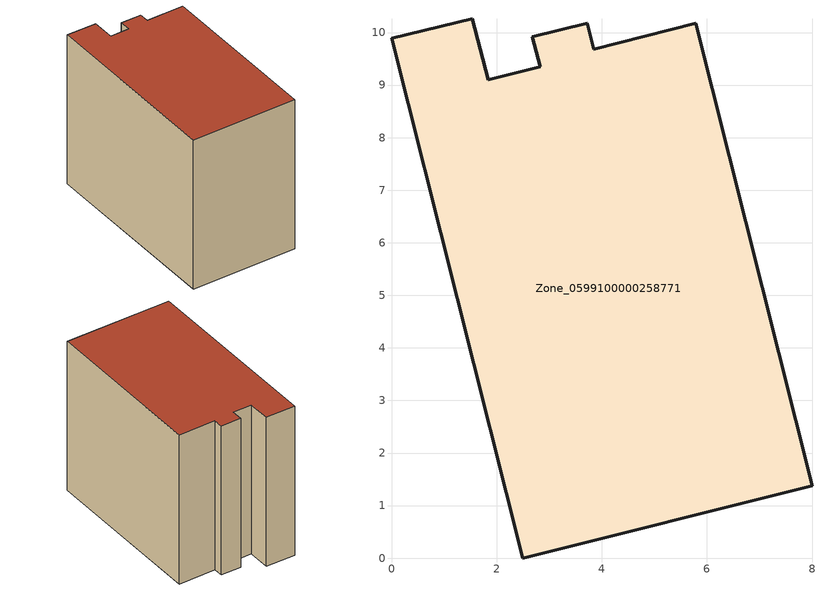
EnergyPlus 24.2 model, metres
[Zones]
Zone_0599100000258771
 floor ground (C_G): 2.5,0 0,9.89 1.54,10.26 1.84,9.1 2.83,9.35 2.68,9.92 3.72,10.18 3.85,9.68 5.79,10.18 8,1.38 z0
 wall outside (C_F): 2.68,9.92 2.83,9.35 1.84,9.1 1.54,10.26 0,9.89 2.5,0 8,1.38 5.79,10.18 3.85,9.68 3.72,10.18 2.68,9.92 z0:8.38
 roof outside (C_R): 1.54,10.26 0,9.89 2.5,0 8,1.38 5.79,10.18 3.85,9.68 3.72,10.18 2.68,9.92 2.83,9.35 1.84,9.1 z8.38
[BUILDING]
Pand.0599100000258771: North Axis=0; Terrain=City; Loads Convergence Tolerance Value=0.04; Temperature Convergence Tolerance Value=0.4; Solar Distribution=FullExterior; Maximum Number of Warmup Days=25; Minimum Number of Warmup Days=1
[Site:Location]
Rotterdam.The.Hague.AP_ZH_NLD Design_Conditions: Latitude=51.96; Longitude=4.45; Time Zone=1; Elevation=-4.5
[SITE:GROUNDTEMPERATURE:BUILDINGSURFACE]
18, 18, 18, 18, 18, 18, 18, 18, 18, 18, 18, 18
[MATERIAL] Thermal Absorptance=0.9; Solar Absorptance=0.7; Visible Absorptance=0.7
Name | Roughness | Thickness | Conductivity | Density | Specific Heat
G.TC.1975-1991 | MediumSmooth | 0.15 | 0.288461 | 540 | 1210
F.TC.1975-1991 | Rough | 0.3 | 0.230769 | 1920 | 840
R.TC.1975-1991 | MediumRough | 0.2 | 0.153846 | 1500 | 1000
[CONSTRUCTION]
C_G: G.TC.1975-1991
C_F: F.TC.1975-1991
C_R: R.TC.1975-1991
[ZONE]
Zone_0599100000258771: Type=1; Multiplier=1; Ceiling Height=Autocalculate; Volume=Autocalculate; Floor Area=autocalculate; Part of Total Floor Area=Yes
[ZONEINFILTRATION:DESIGNFLOWRATE]
Infil_Zone_0599100000258771: Zone or ZoneList or Space or SpaceList=Zone_0599100000258771; Schedule=AlwaysOn; Design Flow Rate Calculation Method=Flow/Area; Flow Rate per Floor Area=0.003; Constant Term Coefficient=1; Temperature Term Coefficient=0; Velocity Term Coefficient=0; Velocity Squared Term Coefficient=0
[HVACTEMPLATE:ZONE:IDEALLOADSAIRSYSTEM]
Zone_0599100000258771: Maximum Heating Supply Air Temperature=50; Minimum Cooling Supply Air Temperature=13; Maximum Heating Supply Air Humidity Ratio=0.0156; Minimum Cooling Supply Air Humidity Ratio=0.0077; Heating Limit=NoLimit; Cooling Limit=NoLimit; Dehumidification Control Type=ConstantSensibleHeatRatio; Cooling Sensible Heat Ratio=0.7; Dehumidification Setpoint=60; Humidification Control Type=None; Humidification Setpoint=30; Outdoor Air Method=None; Outdoor Air Flow Rate per Person=0.00944; Outdoor Air Flow Rate per Zone Floor Area=0; Outdoor Air Flow Rate per Zone=0; Demand Controlled Ventilation Type=None; Outdoor Air Economizer Type=NoEconomizer; Heat Recovery Type=None; Sensible Heat Recovery Effectiveness=0.7; Latent Heat Recovery Effectiveness=0.65
[ZONECONTROL:THERMOSTAT]
ThermostatControl_Zone_0599100000258771: Zone or ZoneList=Zone_0599100000258771; Control Type Schedule=DualSetpointControlType; Control 1=Thermostat_Zone_0599100000258771; Temperature Difference Between Cutout And Setpoint=0
[THERMOSTATSETPOINT:DUALSETPOINT]
Thermostat_Zone_0599100000258771: Heating Setpoint Temperature Schedule=HeatingSetpoint_Zone_0599100000258771; Cooling Setpoint Temperature Schedule=CoolingSetpoint_Zone_0599100000258771
[SCHEDULE:COMPACT]
HeatingSetpoint_Zone_0599100000258771: Through: 12/31, For: AllDays, Until: 24:00, 21
CoolingSetpoint_Zone_0599100000258771: Through: 12/31, For: AllDays, Until: 24:00, 24
DualSetpointControlType: Through: 12/31, For: AllDays, Until: 24:00, 4
AlwaysOn: Through: 12/31, For: AllDays, Until: 24:00, 1
